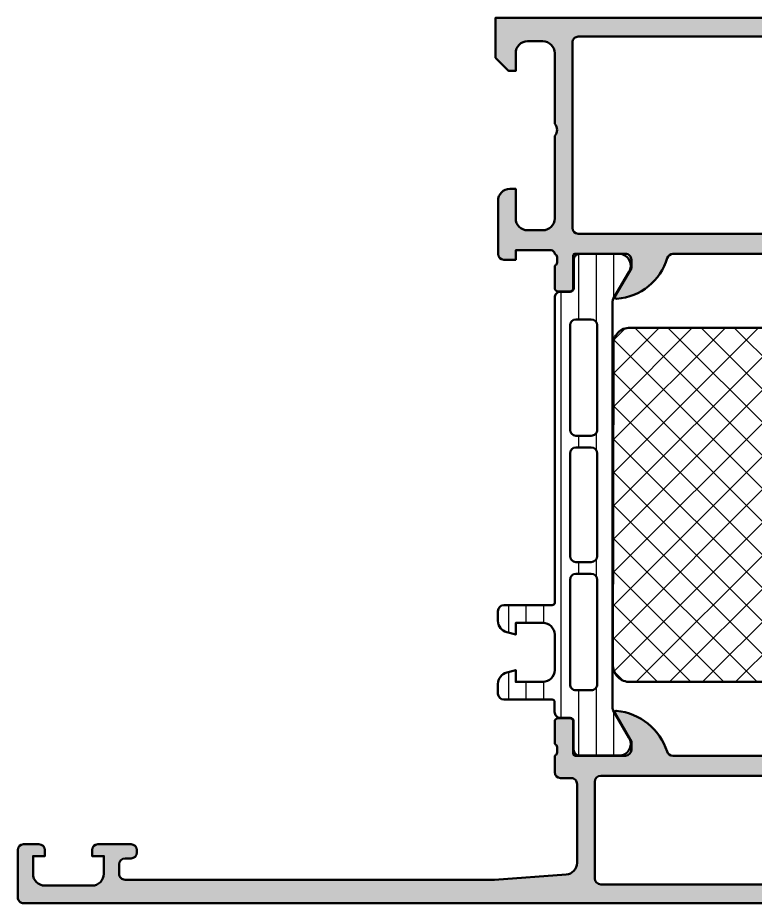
# Model space of a CAD drawing. Extents: x 0 to 125, y 0 to 75.
# Drawn here: x 0 to 62.5, y 0 to 75 of the extents above; entities that cross this region are included whole.
import ezdxf

# ---------------------------------------------------------------- set-up
doc = ezdxf.new("R2010")
doc.units = 0
for name, color, linetype, lineweight in [('0S-Alu contour', 7, 'Continuous', 50), ('0S-Alu hatch', 252, 'Continuous', 25), ('0S-Plastic contour', 254, 'Continuous', 50), ('0S-Plastic hatch', 253, 'Continuous', 25), ('0S-PT contour', 91, 'Continuous', 50), ('0S-PT hatch', 103, 'Continuous', 25)]:
    doc.layers.add(name, color=color, linetype=linetype, lineweight=lineweight)

# ---------------------------------------------------------------- blocks, each defined once
blk = doc.blocks.new('357500__6C3381B8_407F_4DEE_9B78_3F67F54DC762_')
at = {"layer": '0S-Alu hatch'}
h = blk.add_hatch(color=256, dxfattribs=at)
edge = h.paths.add_edge_path()
edge.add_line((46, 10.60026931762695), (46.90000000000001, 10.60026931762696))
edge.add_ellipse((46.90000000000002, 10.10026931762696), major_axis=(-0.4999999999999947, 0), ratio=1, start_angle=180, end_angle=270.0000000000008, ccw=False)
edge.add_line((47.40000000000001, 10.10026931762696), (47.39999999999997, 3.432185517328083))
edge.add_ellipse((46.39999999999997, 3.43218551732809), major_axis=(-0.9999999999999928, 0), ratio=1, start_angle=94.09572424494303, end_angle=180, ccw=False)
edge.add_line((46.47142300911403, 2.434739401606003), (40.40009982032713, 1.999996948242243))
edge.add_line((40.40009982032713, 1.999996948242243), (9.100412239607463, 1.999996947967792))
edge.add_ellipse((9.100412239607461, 2.500013511701399), major_axis=(-0.5000165637336078, 0), ratio=1, start_angle=0, end_angle=90.0000000000004, ccw=False)
edge.add_line((8.600395675873854, 2.500013511701399), (8.600395676148423, 3.300000000024423))
edge.add_ellipse((9.100430775313782, 3.29996490083458), major_axis=(-0.5000351003972258, 0), ratio=1, start_angle=270.00402178429624, end_angle=359.9959782113563, ccw=False)
edge.add_line((9.100395676161108, 3.799999999999942), (9.600395676148198, 3.799999999999942))
edge.add_arc((9.600395676148198, 4.29999999999994), 0.4999999999999978, 270, 360)
edge.add_line((10.10039567614819, 4.29999999999994), (10.10039567614819, 4.499999999999945))
edge.add_arc((9.600395676148134, 4.499999999999941), 0.5000000000000604, 0, 89.9999999999998)
edge.add_line((9.600395676148135, 5.000000000000001), (6.799993046021111, 5))
edge.add_arc((6.800048149577378, 4.499944896443936), 0.5000551065921311, 90.00631370657963, 179.9936862934301)
edge.add_line((6.299993046021315, 4.500000000000201), (6.299993046021313, 4))
edge.add_line((6.299993046021313, 4), (7.299993046021314, 4))
edge.add_line((7.299993046021314, 4), (7.299993046504044, 2.4999689286376))
edge.add_ellipse((6.300024117383714, 2.4999689286376), major_axis=(-0.9999689291203299, 0), ratio=1, start_angle=90, end_angle=180, ccw=False)
edge.add_line((6.300024117383713, 1.49999999951727), (2.299993046023406, 1.499999999999999))
edge.add_ellipse((2.300036224520908, 2.500043178499595), major_axis=(-1.000043179431746, 0), ratio=1, start_angle=0.002473838421792607, end_angle=89.99752616114557, ccw=False)
edge.add_line((1.299993046021312, 2.50000000000971), (1.299993046021427, 4))
edge.add_line((1.299993046021427, 4), (2.299993046021313, 4))
edge.add_line((2.299993046021313, 4), (2.299993046076588, 4.500007434650626))
edge.add_arc((1.80000048067194, 4.500007434650626), 0.4999925654046478, 0, 89.999999999995)
edge.add_line((1.800000480671984, 5.000000000055274), (0.5000079938990188, 5.000000000007626))
edge.add_arc((0.500007993920235, 4.499997259132443), 0.5000027408751837, 90.00000000243116, 180)
edge.add_line((5.2530450512e-06, 4.499997259132443), (5.2530249688e-06, 0.499987117607045))
edge.add_arc((0.4999923707989095, 0.4999871176079841), 0.4999871177739406, 180, 270.0014762351234)
edge.add_line((0.5000052530487132, 1e-16), (124.4999403084938, -4.217248e-09))
edge.add_arc((124.4999403084938, 0.5000649456079578), 0.5000649498252058, 270, 360)
edge.add_line((125.000005258319, 0.500064945607972), (125.0000052595444, 4.499919421516513))
edge.add_arc((124.4999246739105, 4.499919420858076), 0.5000805856338815, 0, 89.99999999999837)
edge.add_line((124.4999246739105, 5.000000006491958), (123.2000063736463, 5.000000002494874))
edge.add_arc((123.2000063761435, 4.499950048784), 0.5000499537108736, 90.00000028613135, 180)
edge.add_line((122.6999564224327, 4.499950048784), (122.6999564249275, 4))
edge.add_line((122.6999564249275, 4), (123.6999564249275, 4))
edge.add_line((123.6999564249275, 4), (123.6999564256111, 2.499963026306318))
edge.add_ellipse((122.6999933986212, 2.499963026306318), major_axis=(-0.9999630269898744, 0), ratio=1, start_angle=90, end_angle=180, ccw=False)
edge.add_line((122.6999933986212, 1.499999999316443), (118.7000332944659, 1.49999999704575))
edge.add_ellipse((118.7000332946368, 2.500076869709232), major_axis=(-1.000076872663481, 0), ratio=1, start_angle=0, end_angle=89.999999990209, ccw=False)
edge.add_line((117.6999564219733, 2.500076869709231), (117.6999564249275, 4))
edge.add_line((117.6999564249275, 4), (118.6999564249275, 4))
edge.add_line((118.6999564249275, 4), (118.6999564268995, 4.500044405263921))
edge.add_arc((118.2000008301915, 4.500044405263921), 0.4999555967080767, 0, 90.0000000000016)
edge.add_line((118.2000008301914, 5.000000001971997), (115.3999686316067, 5))
edge.add_arc((115.3999686319588, 4.499999999999943), 0.5000000000000578, 90.00000004035284, 180)
edge.add_line((114.8999686319588, 4.499999999999943), (114.8999686319588, 4.299999999999907))
edge.add_arc((115.3999686319588, 4.299999999999942), 0.5, 180, 270)
edge.add_line((115.3999686319588, 3.799999999999942), (115.8999335327932, 3.800000001231807))
edge.add_ellipse((115.8999335327932, 3.299964900834558), major_axis=(-0.5000351003972489, 0), ratio=1, start_angle=180, end_angle=270.00000000000165, ccw=False)
edge.add_line((116.3999686331905, 3.299964900834674), (116.3999686322331, 2.500013510931534))
edge.add_ellipse((115.8999520684995, 2.500013511701393), major_axis=(-0.5000165637335954, 0), ratio=1, start_angle=90, end_angle=180, ccw=False)
edge.add_line((115.8999520684995, 1.999996947967797), (84.59990017967289, 1.999996948242245))
edge.add_line((84.59990017967289, 1.999996948242245), (78.52857699088592, 2.434739401605996))
edge.add_ellipse((78.6, 3.432185517328075), major_axis=(-0.999999999999985, 0), ratio=1, start_angle=0, end_angle=85.90427575505618, ccw=False)
edge.add_line((77.60000000000001, 3.432185517328074), (77.59999999999995, 10.10026931762693))
edge.add_ellipse((78.09999999999998, 10.10026931762693), major_axis=(-0.5000000000000285, 0), ratio=1, start_angle=270.00000000000165, end_angle=360, ccw=False)
edge.add_line((78.09999999999997, 10.60026931762696), (79, 10.60026931762695))
edge.add_arc((79, 11.10026931762698), 0.5000000000000285, 270, 360)
edge.add_line((79.50000000000001, 11.10026931762698), (79.50000000000001, 12.49991205075251))
edge.add_ellipse((79.57883644654305, 12.76743264274563), major_axis=(-0.2788950563274273, 0), ratio=1, start_angle=-1.1645893741344935, end_angle=73.580123580509, ccw=False)
edge.add_line((79.29999900000001, 12.77310105074418), (79.29999900000001, 13.22669505074397))
edge.add_ellipse((79.57886709564318, 13.23235571022106), major_axis=(-0.278925541737144, 0), ratio=1, start_angle=-73.57540544464308, end_angle=1.1628700728924741, ccw=False)
edge.add_line((79.5, 13.49989905074399), (79.50000000000004, 15.37991005075248))
edge.add_arc((79.20000000000003, 15.37991005075249), 0.3000000000000114, 0, 89.99999999999729)
edge.add_line((79.20000000000005, 15.6799100507525), (78.22002568095719, 15.67991005075251))
edge.add_arc((78.22002568095719, 15.37991005075254), 0.2999999999999741, 90, 180)
edge.add_line((77.92002568095722, 15.37991005075254), (77.92002568095722, 12.61991205075252))
edge.add_ellipse((77.80002568095712, 12.61991205075252), major_axis=(-0.120000000000104, 0), ratio=1, start_angle=87.80623754317071, end_angle=180, ccw=False)
edge.add_line((77.79543219814458, 12.5), (73.499964308107, 12.5))
edge.add_ellipse((73.499964308107, 13), major_axis=(-0.4999999999999983, 0), ratio=1, start_angle=0, end_angle=90, ccw=False)
edge.add_line((72.999964308107, 13), (72.99996430810701, 13.69999999999997))
edge.add_line((72.99996430810701, 13.69999999999997), (74.38145976572936, 16.09282032302756))
edge.add_arc((74.2618445234587, 16.1618802153517), 0.1381197846482754, 329.9999999999984, 455.6225775508021)
edge.add_arc((74.73818754928082, 11.32339113815239), 4.999999999999777, 95.62257755079405, 162.2515836439299)
edge.add_ellipse((69.49996430810701, 13.00000000000021), major_axis=(-0.5000000000002292, 0), ratio=1, start_angle=90, end_angle=162.2515836439301, ccw=False)
edge.add_line((69.49996430810701, 12.49999999999998), (55.50000000000003, 12.5))
edge.add_ellipse((55.50000000000004, 12.99999999999974), major_axis=(-0.4999999999997425, 0), ratio=1, start_angle=17.74841635607021, end_angle=89.9999999999992, ccw=False)
edge.add_arc((50.2617767588262, 11.3233911381519), 5.000000000000293, 17.74841635607035, 84.37742244920679)
edge.add_arc((50.73811978464831, 16.1618802153517), 0.1381197846482982, 84.37742244920751, 210.000000000001)
edge.add_line((50.61850454237764, 16.09282032302755), (52.00000000000001, 13.70000000000002))
edge.add_line((52.00000000000001, 13.70000000000002), (51.99999999999999, 12.99999999999999))
edge.add_ellipse((51.5, 13), major_axis=(-0.4999999999999929, 0), ratio=1, start_angle=90.0000000000008, end_angle=180, ccw=False)
edge.add_line((51.50000000000001, 12.5), (47.19997431904281, 12.5))
edge.add_ellipse((47.19997431904282, 12.62000000000002), major_axis=(-0.1200000000000259, 0), ratio=1, start_angle=0, end_angle=89.9999999999967, ccw=False)
edge.add_line((47.0799743190428, 12.62000000000002), (47.07997431904279, 15.37999800000001))
edge.add_arc((46.77997431904278, 15.37999800000001), 0.3000000000000114, 0, 90)
edge.add_line((46.77997431904278, 15.67999800000003), (45.8, 15.67999800000002))
edge.add_arc((45.8, 15.37999800000001), 0.3000000000000043, 89.99999999999864, 180)
edge.add_line((45.49999999999999, 15.37999800000001), (45.49999999999999, 13.49998699999151))
edge.add_ellipse((45.42113290435684, 13.23244365946858), major_axis=(-0.278925541737144, 0), ratio=1, start_angle=178.8371299271035, end_angle=253.5754054446462, ccw=False)
edge.add_line((45.700001, 13.22678299999147), (45.700001, 12.77318899999116))
edge.add_ellipse((45.42116355345693, 12.76752059199312), major_axis=(-0.2788950563274453, 0), ratio=1, start_angle=106.4198764194945, end_angle=181.1645893740296, ccw=False)
edge.add_line((45.49999999999999, 12.49999999999999), (45.49999999999998, 11.10026931762696))
edge.add_arc((46, 11.10026931762696), 0.5000000000000142, 180, 270)
edge = h.paths.add_edge_path()
edge.add_ellipse((49.39998558728104, 10.29996626586914), major_axis=(-0.5000000000000071, 0), ratio=1, start_angle=270.0000000000008, end_angle=360, ccw=False)
edge.add_line((49.39998558728103, 10.79996626586914), (75.59997872082596, 10.79996626586914))
edge.add_ellipse((75.59997872082596, 10.29996626586914), major_axis=(-0.5, 0), ratio=1, start_angle=180, end_angle=270, ccw=False)
edge.add_line((76.09997872082596, 10.29996626586914), (76.09997872082596, 2.099976947021485))
edge.add_ellipse((75.59997872082596, 2.099976947021484), major_axis=(-0.5, 0), ratio=1, start_angle=90, end_angle=180, ccw=False)
edge.add_line((75.59997872082596, 1.599976947021484), (49.39998558728104, 1.599976947021485))
edge.add_ellipse((49.39998558728105, 2.099976947021478), major_axis=(-0.4999999999999929, 0), ratio=1, start_angle=0, end_angle=89.9999999999992, ccw=False)
edge.add_line((48.89998558728105, 2.099976947021477), (48.89998558728104, 10.29996626586914))
at = {"layer": '0S-Alu contour', "color": 7}
for points in [[(50.61850454237764, 16.09282032302755), (52.00000000000001, 13.70000000000002), (51.99999999999999, 12.99999999999999)], [(72.999964308107, 13), (72.99996430810701, 13.69999999999997), (74.38145976572936, 16.09282032302756)], [(45.49999999999999, 15.37999800000001), (45.49999999999999, 13.49998699999151)], [(46.77997431904278, 15.67999800000003), (45.8, 15.67999800000002)], [(47.0799743190428, 12.62000000000002), (47.07997431904279, 15.37999800000001)], [(77.92002568095722, 15.37991005075254), (77.92002568095722, 12.61991205075252)], [(79.20000000000005, 15.6799100507525), (78.22002568095719, 15.67991005075251)], [(79.5, 13.49989905074399), (79.50000000000004, 15.37991005075248)], [(45.700001, 13.22678299999147), (45.700001, 12.77318899999116)], [(79.29999900000001, 12.77310105074418), (79.29999900000001, 13.22669505074397)], [(45.49999999999999, 12.49999999999999), (45.49999999999998, 11.10026931762696)], [(51.50000000000001, 12.5), (47.19997431904281, 12.5)], [(69.49996430810701, 12.49999999999998), (55.50000000000003, 12.5)], [(77.79543219814458, 12.5), (73.499964308107, 12.5)], [(79.50000000000001, 11.10026931762698), (79.50000000000001, 12.49991205075251)], [(46, 10.60026931762695), (46.90000000000001, 10.60026931762696)], [(49.39998558728103, 10.79996626586914), (75.59997872082596, 10.79996626586914)], [(78.09999999999997, 10.60026931762696), (79, 10.60026931762695)], [(47.40000000000001, 10.10026931762696), (47.39999999999997, 3.432185517328083)], [(48.89998558728105, 2.099976947021477), (48.89998558728104, 10.29996626586914)], [(76.09997872082596, 10.29996626586914), (76.09997872082596, 2.099976947021485)], [(77.60000000000001, 3.432185517328074), (77.59999999999995, 10.10026931762693)], [(1.800000480671984, 5.000000000055274), (0.5000079938990188, 5.000000000007626)], [(9.600395676148135, 5.000000000000001), (6.799993046021111, 5)], [(118.2000008301914, 5.000000001971997), (115.3999686316067, 5)], [(117.6999564219733, 2.500076869709231), (117.6999564249275, 4), (118.6999564249275, 4), (118.6999564268995, 4.500044405263921)], [(124.4999246739105, 5.000000006491958), (123.2000063736463, 5.000000002494874)], [(5.2530450512e-06, 4.499997259132443), (5.2530249688e-06, 0.499987117607045)], [(1.299993046021312, 2.50000000000971), (1.299993046021427, 4), (2.299993046021313, 4), (2.299993046076588, 4.500007434650626)], [(6.299993046021315, 4.500000000000201), (6.299993046021313, 4), (7.299993046021314, 4), (7.299993046504044, 2.4999689286376)], [(9.100395676161108, 3.799999999999942), (9.600395676148198, 3.799999999999942)], [(10.10039567614819, 4.29999999999994), (10.10039567614819, 4.499999999999945)], [(114.8999686319588, 4.499999999999943), (114.8999686319588, 4.299999999999907)], [(115.3999686319588, 3.799999999999942), (115.8999335327932, 3.800000001231807)], [(122.6999564224327, 4.499950048784), (122.6999564249275, 4), (123.6999564249275, 4), (123.6999564256111, 2.499963026306318)], [(125.000005258319, 0.500064945607972), (125.0000052595444, 4.499919421516513)], [(8.600395675873854, 2.500013511701399), (8.600395676148423, 3.300000000024423)], [(116.3999686331905, 3.299964900834674), (116.3999686322331, 2.500013510931534)], [(46.47142300911403, 2.434739401606003), (40.40009982032713, 1.999996948242243), (9.100412239607463, 1.999996947967792)], [(115.8999520684995, 1.999996947967797), (84.59990017967289, 1.999996948242245), (78.52857699088592, 2.434739401605996)], [(75.59997872082596, 1.599976947021484), (49.39998558728104, 1.599976947021485)], [(6.300024117383713, 1.49999999951727), (2.299993046023406, 1.499999999999999)], [(122.6999933986212, 1.499999999316443), (118.7000332944659, 1.49999999704575)], [(0.5000052530487132, 1e-16), (124.4999403084938, -4.217248e-09)]]:
    blk.add_lwpolyline(points, dxfattribs=at)
for centre, radius, start, end in [((50.73811978464831, 16.1618802153517), 0.1381197846482982, 84.37742244920751, 210.000000000001), ((50.2617767588262, 11.3233911381519), 5.000000000000293, 17.74841635607035, 84.37742244920679), ((74.73818754928082, 11.32339113815239), 4.999999999999777, 95.62257755079405, 162.2515836439299), ((74.2618445234587, 16.1618802153517), 0.1381197846482754, 329.9999999999984, 95.62257755080215), ((45.8, 15.37999800000001), 0.3000000000000043, 89.99999999999864, 180), ((46.77997431904278, 15.37999800000001), 0.3000000000000114, 0, 90), ((78.22002568095719, 15.37991005075254), 0.2999999999999741, 90, 180), ((79.20000000000003, 15.37991005075249), 0.3000000000000114, 0, 89.99999999999729), ((46, 11.10026931762696), 0.5000000000000142, 180, 270), ((79, 11.10026931762698), 0.5000000000000285, 270, 0), ((0.500007993920235, 4.499997259132443), 0.5000027408751837, 90.00000000243116, 180), ((1.80000048067194, 4.500007434650626), 0.4999925654046478, 0, 89.999999999995), ((6.800048149577378, 4.499944896443936), 0.5000551065921311, 90.00631370657963, 179.9936862934301), ((9.600395676148134, 4.499999999999941), 0.5000000000000604, 0, 89.9999999999998), ((115.3999686319588, 4.499999999999943), 0.5000000000000578, 90.00000004035284, 180), ((118.2000008301915, 4.500044405263921), 0.4999555967080767, 0, 90.0000000000016), ((123.2000063761435, 4.499950048784), 0.5000499537108736, 90.00000028613135, 180), ((124.4999246739105, 4.499919420858076), 0.5000805856338815, 0, 89.99999999999837), ((9.600395676148198, 4.29999999999994), 0.4999999999999978, 270, 0), ((115.3999686319588, 4.299999999999942), 0.5, 180, 270), ((0.4999923707989095, 0.4999871176079841), 0.4999871177739406, 180, 270.0014762351234), ((124.4999403084938, 0.5000649456079578), 0.5000649498252058, 270, 0)]:
    blk.add_arc(centre, radius, start, end, dxfattribs=at)
at = {"layer": '0S-Alu contour', "color": 7, "extrusion": (0, 0, -1)}
for centre, radius, start, end in [((-45.42113290435684, 13.23244365946858), 0.278925541737144, 106.4245945553538, 181.1628700728966), ((-45.42116355345693, 12.76752059199312), 0.2788950563274453, 178.8354106259704, 253.5801235805055), ((-51.5, 13), 0.4999999999999929, 180, 269.9999999999992), ((-55.50000000000004, 12.99999999999974), 0.4999999999997425, 270.0000000000008, 342.2515836439298), ((-69.49996430810701, 13.00000000000021), 0.5000000000002292, 197.74841635607, 270), ((-73.499964308107, 13), 0.4999999999999983, 270, 0), ((-79.57883644654305, 12.76743264274563), 0.2788950563274273, 286.419876419491, 1.164589374134481), ((-79.57886709564318, 13.23235571022106), 0.278925541737144, 358.8371299271075, 73.57540544464322), ((-47.19997431904282, 12.62000000000002), 0.1200000000000259, 270.0000000000033, 0), ((-77.80002568095712, 12.61991205075252), 0.120000000000104, 180, 272.1937624568293), ((-46.90000000000002, 10.10026931762696), 0.4999999999999947, 89.9999999999992, 180), ((-49.39998558728104, 10.29996626586914), 0.5000000000000071, 0, 89.9999999999992), ((-75.59997872082596, 10.29996626586914), 0.5, 90, 180), ((-78.09999999999998, 10.10026931762693), 0.5000000000000285, 0, 89.99999999999837), ((-9.100430775313782, 3.29996490083458), 0.5000351003972258, 0.0040217886436663, 89.99597821570374), ((-115.8999335327932, 3.299964900834558), 0.5000351003972489, 89.99999999999837, 180), ((-46.39999999999997, 3.43218551732809), 0.9999999999999928, 180, 265.904275755057), ((-78.6, 3.432185517328075), 0.999999999999985, 274.0957242449438, 0), ((-2.300036224520908, 2.500043178499595), 1.000043179431746, 270.0024738388544, 359.9975261615782), ((-6.300024117383714, 2.4999689286376), 0.9999689291203299, 180, 270.0000000000001), ((-9.100412239607461, 2.500013511701399), 0.5000165637336078, 269.9999999999996, 0), ((-115.8999520684995, 2.500013511701393), 0.5000165637335954, 180, 270), ((-118.7000332946368, 2.500076869709232), 1.000076872663481, 270.0000000097911, 0), ((-122.6999933986212, 2.499963026306318), 0.9999630269898744, 180, 270), ((-49.39998558728105, 2.099976947021478), 0.4999999999999929, 270.0000000000008, 0), ((-75.59997872082596, 2.099976947021484), 0.5, 180, 270)]:
    blk.add_arc(centre, radius, start, end, dxfattribs=at)
blk = doc.blocks.new('366330__D8322E68_3996_4DE6_AFAD_C1CB53719848_')
at = {"layer": '0S-PT hatch'}
h = blk.add_hatch(dxfattribs=at)
h.set_pattern_fill('ANSI37', color=256, scale=0.625, angle=90, style=0)
h.set_pattern_definition([(135, (0, 0), (-1.403165018917055, -1.403165018917055), []), (225, (0, 0), (1.403165018917055, -1.403165018917055), [])])
edge = h.paths.add_edge_path()
edge.add_ellipse((72.89946815248184, 47.24117318855987), major_axis=(-1.5, 0), ratio=1, start_angle=180, end_angle=270, ccw=False)
edge.add_line((74.39946815248184, 47.24117318855987), (74.39946815248184, 20.24117318855988))
edge.add_ellipse((72.89946815248184, 20.24117318855988), major_axis=(-1.5, 0), ratio=1, start_angle=90, end_angle=180, ccw=False)
edge.add_line((72.89946815248184, 18.74117318855988), (51.89946815248184, 18.74117318855987))
edge.add_ellipse((51.87056848885746, 20.17140322868989), major_axis=(-1.430521988033711, 0), ratio=1, start_angle=-2.795560514333715, end_angle=91.15757843729449, ccw=False)
edge.add_line((50.44174893728783, 20.24117318855987), (50.47796715250561, 47.24117318855987))
edge.add_ellipse((51.84734230229883, 47.3670161230219), major_axis=(-1.375145354144506, 0), ratio=1, start_angle=-92.17235718604331, end_angle=5.2506237902659905, ccw=False)
edge.add_line((51.89946815248184, 48.74117318855986), (72.89946815248184, 48.74117318855987))
at = {"layer": '0S-PT contour', "color": 7}
for points in [[(51.89946815248184, 48.74117318855986), (72.89946815248184, 48.74117318855987)], [(50.44174893728783, 20.24117318855987), (50.47796715250561, 47.24117318855987)], [(74.39946815248184, 47.24117318855987), (74.39946815248184, 20.24117318855988)], [(72.89946815248184, 18.74117318855988), (51.89946815248184, 18.74117318855987)]]:
    blk.add_lwpolyline(points, dxfattribs=at)
at = {"layer": '0S-PT contour', "color": 7, "extrusion": (0, 0, -1)}
for centre, radius, start, end in [((-51.84734230229883, 47.3670161230219), 1.375145354144506, 354.749376209734, 92.17235718604337), ((-72.89946815248184, 47.24117318855987), 1.5, 90, 180), ((-51.87056848885746, 20.17140322868989), 1.430521988033711, 268.8424215627055, 2.795560514333634), ((-72.89946815248184, 20.24117318855988), 1.5, 180, 270)]:
    blk.add_arc(centre, radius, start, end, dxfattribs=at)
blk = doc.blocks.new('284025__C057D140_CEE7_4F82_B458_658A649C3377___B59484CB_FA91_4D9A_BFDB_8EF90CB2C914_')
at = {"layer": '0S-Plastic hatch'}
h = blk.add_hatch(dxfattribs=at)
h.set_pattern_fill('ANSI31', color=256, scale=0.4680000000000001, angle=45, style=0)
h.set_pattern_definition([(90, (0, 0), (-1.4859, 0), [])])
edge = h.paths.add_edge_path()
edge.add_line((45.49999999976206, 51.292582359235), (45.49997707844199, 25.45123053756438))
edge.add_ellipse((45.29583821281995, 25.45534933640369), major_axis=(-0.2041804127758829, 0), ratio=1, start_angle=90.48506106574149, end_angle=178.8441310561924, ccw=False)
edge.add_line((45.29756676571531, 25.25117624056044), (41.19756676572694, 25.25117624056044))
edge.add_arc((41.19756676572694, 24.7511762405605), 0.4999999999999467, 90, 180)
edge.add_line((40.697566765727, 24.7511762405605), (40.697566765727, 23.92042701717284))
edge.add_arc((41.69756676572706, 23.92042701717285), 1.000000000000063, 180, 255.0000000009342)
edge.add_line((41.43874772064028, 22.9545011908795), (42.19756676572695, 22.75117624056044))
edge.add_line((42.19756676572695, 22.75117624056044), (42.19756676572694, 23.75117624056044))
edge.add_line((42.19756676572694, 23.75117624056044), (44.49756676571177, 23.75117624056044))
edge.add_ellipse((44.49585773187429, 22.74705026788284), major_axis=(-1.004127427074066, 0), ratio=1, start_angle=180.2298596785728, end_angle=269.90248202512055, ccw=False)
edge.add_line((45.49997707844199, 22.75107862373152), (45.49997707844198, 19.75120026958485))
edge.add_ellipse((44.4958575199941, 19.75530272476207), major_axis=(-1.004127938958012, 0), ratio=1, start_angle=90.09753001536058, end_angle=179.7659122786034, ccw=False)
edge.add_line((44.49756676571601, 18.75117624056044), (42.19756676572695, 18.75117624056043))
edge.add_line((42.19756676572695, 18.75117624056043), (42.19756676572683, 19.75117624056037))
edge.add_line((42.19756676572683, 19.75117624056037), (41.43874772060448, 19.54785129020165))
edge.add_arc((41.69756676572685, 18.58192546391846), 0.9999999999994528, 105.0000000011859, 180)
edge.add_line((40.69756676572739, 18.58192546391846), (40.69756676572693, 17.75117624056043))
edge.add_arc((41.19756676572694, 17.75117624056044), 0.5000000000000071, 180, 270)
edge.add_line((41.19756676572694, 17.25117624056043), (45.29756676571532, 17.25117624056043))
edge.add_ellipse((45.29756676571532, 17.05117624056045), major_axis=(-0.1999999999999815, 0), ratio=1, start_angle=180, end_angle=270, ccw=False)
edge.add_line((45.49756676571529, 17.05117624056046), (45.49888731070524, 16.21010399543285))
edge.add_arc((45.99888463137101, 16.21008320622985), 0.4999973210979704, 179.9976177199981, 269.9979759230926)
edge.add_line((45.99886696806248, 15.71008588544388), (46.80920026460923, 15.7100572589614))
edge.add_ellipse((46.80918966656729, 15.4100572591486), major_axis=(-0.2999999999999968, 0), ratio=1, start_angle=179.9899998592257, end_angle=269.9979759230855, ccw=False)
edge.add_line((47.1091896619979, 15.41000489853415), (47.10877079334258, 13.01011453977277))
edge.add_arc((47.60876676317271, 13.01002727370588), 0.4999959774455589, 179.9899999648466, 269.9979127632494)
edge.add_line((47.60874854874247, 12.51003129659209), (51.08529278835881, 12.50990464903556))
edge.add_arc((50.94301799144459, 13.49972787771198), 0.9999960709244785, 278.1795327540135, 392.7249408019534)
edge.add_line((51.78429022210337, 14.04033233180645), (50.46590322431632, 16.32403693306159))
edge.add_ellipse((50.898924995957, 16.57402122313833), major_axis=(-0.500000000000008, 0), ratio=1, start_angle=-0.0018117430832944592, end_angle=29.997921301456813, ccw=False)
edge.add_line((50.39892499620696, 16.57403703358156), (50.40001130860016, 50.92830474364362))
edge.add_ellipse((50.90001130835024, 50.92828893320035), major_axis=(-0.5000000000000508, 0), ratio=1, start_angle=329.99792810276824, end_angle=359.99818825691665, ccw=False)
edge.add_line((50.46700764709821, 51.17830459139476), (51.78556007655465, 53.4619136806442))
edge.add_arc((50.94432701033436, 54.00257907639465), 0.9999960709244753, 327.270908602279, 441.8163166502166)
edge.add_line((51.08667351121609, 54.99239199586535), (47.61012947997063, 54.99251864342824))
edge.add_arc((47.61011126554039, 54.49252266631442), 0.4999959774455876, 89.99791276324854, 180.0058494394036)
edge.add_line((47.11011529070048, 54.49247162073685), (47.11036030754829, 52.09258123792903))
edge.add_ellipse((46.81036030911177, 52.09255060978301), major_axis=(-0.2999999999999983, 0), ratio=1, start_angle=89.99797592308408, end_angle=180.0058495450765, ccw=False)
edge.add_line((46.81034971106982, 51.79255060997021), (46.00001498416851, 51.79257923651821))
edge.add_arc((45.99999732085984, 51.29258191573224), 0.4999973210979666, 89.99797592307631, 179.9999491807418)
edge = h.paths.add_edge_path()
edge.add_line((49.09945937973925, 48.95116753103749), (49.09945937972601, 40.10116999519657))
edge.add_ellipse((48.59946301908275, 40.10116635583981), major_axis=(-0.4999963606565109, 0), ratio=1, start_angle=90.00000001210509, end_angle=180.0004170428646, ccw=False)
edge.add_line((48.59946301918839, 39.6011699951833), (47.29944870073096, 39.60116999492191))
edge.add_ellipse((47.29944870073097, 40.1011699970792), major_axis=(-0.5000000021573073, 0), ratio=1, start_angle=0, end_angle=89.9999999999983, ccw=False)
edge.add_line((46.79944869857367, 40.1011699970792), (46.79944869857368, 48.95116388986789))
edge.add_ellipse((47.2994487006613, 48.95116388986789), major_axis=(-0.5000000020876314, 0), ratio=1, start_angle=270, end_angle=360, ccw=False)
edge.add_line((47.2994487006613, 49.45116389195552), (48.59946301918827, 49.4511638916941))
edge.add_ellipse((48.59946301908263, 48.95116753103749), major_axis=(-0.4999963606566169, 0), ratio=1, start_angle=180, end_angle=269.99999998789485, ccw=False)
edge = h.paths.add_edge_path()
edge.add_line((46.79944869858405, 29.40116389237934), (46.79944869858403, 38.10116999590022))
edge.add_ellipse((47.29944869858404, 38.101169995895), major_axis=(-0.5000000000000071, 0), ratio=1, start_angle=270.0000000000008, end_angle=360, ccw=False)
edge.add_line((47.29944869858403, 38.601169995895), (48.59945937973638, 38.601169995895))
edge.add_ellipse((48.59945937973638, 38.10116999589499), major_axis=(-0.5000000000000142, 0), ratio=1, start_angle=180, end_angle=270, ccw=False)
edge.add_line((49.0994593797364, 38.10116999589499), (49.09945937973639, 29.40116389237933))
edge.add_ellipse((48.5994593797364, 29.40116389237933), major_axis=(-0.4999999999999929, 0), ratio=1, start_angle=90, end_angle=180, ccw=False)
edge.add_line((48.5994593797364, 28.90116389237933), (47.29944869858405, 28.90116389237933))
edge.add_ellipse((47.29944869858405, 29.40116389237933), major_axis=(-0.5, 0), ratio=1, start_angle=0, end_angle=90, ccw=False)
edge = h.paths.add_edge_path()
edge.add_line((49.09945937974963, 27.401167531736), (49.09945937973639, 18.55118525468925))
edge.add_ellipse((48.59944412094733, 18.55118525468405), major_axis=(-0.5000152587890554, 0), ratio=1, start_angle=89.9999999999992, end_angle=180, ccw=False)
edge.add_line((48.59944412094733, 18.051169995895), (47.29943343979499, 18.051169995895))
edge.add_ellipse((47.29943343979498, 18.55115473710593), major_axis=(-0.4999847412109304, 0), ratio=1, start_angle=0, end_angle=90.0000000000008, ccw=False)
edge.add_line((46.79944869858405, 18.55115473710593), (46.79944869858405, 27.40116389056636))
edge.add_ellipse((47.29944870067167, 27.40116389056636), major_axis=(-0.5000000020876172, 0), ratio=1, start_angle=270.000000000583, end_angle=360, ccw=False)
edge.add_line((47.29944870066659, 27.90116389265398), (48.59946301909307, 27.90116389239257))
edge.add_ellipse((48.59946301909307, 27.401167531736), major_axis=(-0.4999963606565672, 0), ratio=1, start_angle=180, end_angle=270, ccw=False)
at = {"layer": '0S-Alu contour', "color": 7}
for points in [[(46.79944869857367, 40.1011699970792), (46.79944869857368, 48.95116388986789)], [(47.2994487006613, 49.45116389195552), (48.59946301918827, 49.4511638916941)], [(49.09945937973925, 48.95116753103749), (49.09945937972601, 40.10116999519657)], [(48.59946301918839, 39.6011699951833), (47.29944870073096, 39.60116999492191)], [(47.29944869858403, 38.601169995895), (48.59945937973638, 38.601169995895)], [(46.79944869858405, 29.40116389237934), (46.79944869858403, 38.10116999590022)], [(49.0994593797364, 38.10116999589499), (49.09945937973639, 29.40116389237933)], [(48.5994593797364, 28.90116389237933), (47.29944869858405, 28.90116389237933)], [(47.29944870066659, 27.90116389265398), (48.59946301909307, 27.90116389239257)], [(46.79944869858405, 18.55115473710593), (46.79944869858405, 27.40116389056636)], [(49.09945937974963, 27.401167531736), (49.09945937973639, 18.55118525468925)], [(48.59944412094733, 18.051169995895), (47.29943343979499, 18.051169995895)]]:
    blk.add_lwpolyline(points, dxfattribs=at)
at = {"layer": '0S-Alu contour', "color": 7, "extrusion": (0, 0, -1)}
for centre, radius, start, end in [((-47.2994487006613, 48.95116388986789), 0.5000000020876314, 0, 90), ((-48.59946301908263, 48.95116753103749), 0.4999963606566169, 90.00000001210513, 180), ((-47.29944870073097, 40.1011699970792), 0.5000000021573073, 270.0000000000017, 0), ((-48.59946301908275, 40.10116635583981), 0.4999963606565109, 179.9995829571354, 269.9999999878949), ((-47.29944869858404, 38.101169995895), 0.5000000000000071, 0, 89.9999999999992), ((-48.59945937973638, 38.10116999589499), 0.5000000000000142, 90, 180), ((-47.29944869858405, 29.40116389237933), 0.5, 270, 0), ((-48.5994593797364, 29.40116389237933), 0.4999999999999929, 180, 270), ((-47.29944870067167, 27.40116389056636), 0.5000000020876172, 0, 89.99999999941701), ((-48.59946301909307, 27.401167531736), 0.4999963606565672, 90, 180), ((-47.29943343979498, 18.55115473710593), 0.4999847412109304, 269.9999999999992, 0), ((-48.59944412094733, 18.55118525468405), 0.5000152587890554, 180, 270.0000000000008)]:
    blk.add_arc(centre, radius, start, end, dxfattribs=at)
at = {"layer": '0S-Plastic contour', "color": 7}
for points in [[(51.08667351121609, 54.99239199586535), (47.61012947997063, 54.99251864342824)], [(47.11011529070048, 54.49247162073685), (47.11036030754829, 52.09258123792903)], [(50.46700764709821, 51.17830459139476), (51.78556007655465, 53.4619136806442)], [(46.81034971106982, 51.79255060997021), (46.00001498416851, 51.79257923651821)], [(45.49999999976206, 51.292582359235), (45.49997707844199, 25.45123053756438)], [(50.39892499620696, 16.57403703358156), (50.40001130860016, 50.92830474364362)], [(40.697566765727, 24.7511762405605), (40.697566765727, 23.92042701717284)], [(45.29756676571531, 25.25117624056044), (41.19756676572694, 25.25117624056044)], [(41.43874772064028, 22.9545011908795), (42.19756676572695, 22.75117624056044), (42.19756676572694, 23.75117624056044), (44.49756676571177, 23.75117624056044)], [(45.49997707844199, 22.75107862373152), (45.49997707844198, 19.75120026958485)], [(44.49756676571601, 18.75117624056044), (42.19756676572695, 18.75117624056043), (42.19756676572683, 19.75117624056037), (41.43874772060448, 19.54785129020165)], [(40.69756676572739, 18.58192546391846), (40.69756676572693, 17.75117624056043)], [(41.19756676572694, 17.25117624056043), (45.29756676571532, 17.25117624056043)], [(45.49756676571529, 17.05117624056046), (45.49888731070524, 16.21010399543285)], [(51.78429022210337, 14.04033233180645), (50.46590322431632, 16.32403693306159)], [(45.99886696806248, 15.71008588544388), (46.80920026460923, 15.7100572589614)], [(47.1091896619979, 15.41000489853415), (47.10877079334258, 13.01011453977277)], [(47.60874854874247, 12.51003129659209), (51.08529278835881, 12.50990464903556)]]:
    blk.add_lwpolyline(points, dxfattribs=at)
for centre, radius, start, end in [((47.61011126554039, 54.49252266631442), 0.4999959774455876, 89.99791276324854, 180.0058494394036), ((50.94432701033436, 54.00257907639465), 0.9999960709244753, 327.270908602279, 81.81631665021666), ((45.99999732085984, 51.29258191573224), 0.4999973210979666, 89.99797592307631, 179.9999491807418), ((41.19756676572694, 24.7511762405605), 0.4999999999999467, 90, 180), ((41.69756676572706, 23.92042701717285), 1.000000000000063, 180, 255.0000000009342), ((41.69756676572685, 18.58192546391846), 0.9999999999994528, 105.0000000011859, 180), ((41.19756676572694, 17.75117624056044), 0.5000000000000071, 180, 270), ((45.99888463137101, 16.21008320622985), 0.4999973210979704, 179.9976177199981, 269.9979759230926), ((50.94301799144459, 13.49972787771198), 0.9999960709244785, 278.1795327540135, 32.72494080195342), ((47.60876676317271, 13.01002727370588), 0.4999959774455589, 179.9899999648466, 269.9979127632494)]:
    blk.add_arc(centre, radius, start, end, dxfattribs=at)
at = {"layer": '0S-Plastic contour', "color": 7, "extrusion": (0, 0, -1)}
for centre, radius, start, end in [((-46.81036030911177, 52.09255060978301), 0.2999999999999983, 179.9941504549235, 270.0020240769159), ((-50.90001130835024, 50.92828893320035), 0.5000000000000508, 0.0018117430833341, 30.00207189723177), ((-45.29583821281995, 25.45534933640369), 0.2041804127758829, 181.1558689438077, 269.5149389342585), ((-44.49585773187429, 22.74705026788284), 1.004127427074066, 90.09751797487945, 179.7701403214272), ((-44.4958575199941, 19.75530272476207), 1.004127938958012, 180.2340877213967, 269.9024699846394), ((-45.29756676571532, 17.05117624056045), 0.1999999999999815, 90, 180), ((-50.898924995957, 16.57402122313833), 0.500000000000008, 330.0020786985432, 0.0018117430833341), ((-46.80918966656729, 15.4100572591486), 0.2999999999999968, 90.00202407691448, 180.0100001407743)]:
    blk.add_arc(centre, radius, start, end, dxfattribs=at)
blk = doc.blocks.new('345120__53B72D2B_0CB4_484E_8482_DBE30B9CB805_')
at = {"layer": '0S-Alu hatch'}
h = blk.add_hatch(color=256, dxfattribs=at)
edge = h.paths.add_edge_path()
edge.add_line((40.49999999999999, 71.59996795654297), (41.5999755859375, 70.49999237060545))
edge.add_line((41.5999755859375, 70.49999237060545), (42.199951171875, 70.49999237060545))
edge.add_line((42.199951171875, 70.49999237060545), (42.19995116745462, 72.00035610491898))
edge.add_ellipse((43.20003757115054, 72.00035610491899), major_axis=(-1.000086403695924, 0), ratio=1, start_angle=269.9999999999996, end_angle=360, ccw=False)
edge.add_line((43.20003757115055, 73.00044250861492), (44.49994519418283, 73.00044250638473))
edge.add_ellipse((44.49994519131176, 72.00038769658362), major_axis=(-1.000054809801099, 0), ratio=1, start_angle=180, end_angle=269.99999983550845, ccw=False)
edge.add_line((45.50000000111285, 72.00038769658362), (45.49999999999999, 66))
edge.add_ellipse((44.97516065968164, 65.5), major_axis=(-0.724883668698509, 0), ratio=1, start_angle=136.3884232636867, end_angle=223.6115767363134, ccw=False)
edge.add_line((45.49999999999999, 65), (45.50000000172849, 58.00005879772896))
edge.add_ellipse((44.49994120227104, 58.00005879772896), major_axis=(-1.000058799457448, 0), ratio=1, start_angle=90.0000000000004, end_angle=180, ccw=False)
edge.add_line((44.49994120227104, 56.99999999827151), (43.20003864111421, 56.99999999617478))
edge.add_ellipse((43.20003864244394, 58.00008747056893), major_axis=(-1.000087474394149, 0), ratio=1, start_angle=0, end_angle=89.99999992381868, ccw=False)
edge.add_line((42.19995116804979, 58.00008747056893), (42.199951171875, 60.5))
edge.add_line((42.199951171875, 60.5), (41.70003864244394, 60.50000000382521))
edge.add_arc((41.70003864244393, 59.49991252943106), 1.000087474394156, 89.99999999999959, 180.0007771235139)
edge.add_line((40.69995116814176, 59.49989896487656), (40.70001220654305, 54.99997010652887))
edge.add_arc((41.19998146641058, 54.99997688836301), 0.4999692599135157, 180.0007771887011, 269.9995628678932)
edge.add_line((41.19997765194784, 54.50000762846404), (42.20001220703125, 54.5))
edge.add_line((42.20001220703125, 54.5), (42.20001220703125, 55.29999542236328))
edge.add_line((42.20001220703125, 55.29999542236328), (45.19992065429748, 55.29999542236328))
edge.add_ellipse((45.20053773361598, 55.00062467693964), major_axis=(-0.2993713814017528, 0), ratio=1, start_angle=179.8789847209603, end_angle=270.11810102036605, ccw=False)
edge.add_ellipse((45.4210720007226, 54.73247177861213), major_axis=(-0.2788950563274148, 0), ratio=1, start_angle=178.8354106258913, end_angle=253.5801235805113, ccw=False)
edge.add_line((45.69990944726562, 54.7268033706137), (45.69990944726562, 54.27320937061399))
edge.add_ellipse((45.42104135162245, 54.26754871113692), major_axis=(-0.278925541737151, 0), ratio=1, start_angle=106.4245945553549, end_angle=181.1628700728909, ccw=False)
edge.add_line((45.49990844726562, 54.00000537061398), (45.49990844726562, 52.11999437060548))
edge.add_arc((45.79990844726562, 52.11999437060548), 0.3000000000000043, 180, 270)
edge.add_line((45.79990844726562, 51.81999437060547), (46.7798827663084, 51.81999437060547))
edge.add_arc((46.7798827663084, 52.11999437060547), 0.2999999999999971, 270, 360)
edge.add_line((47.07988276630841, 52.11999437060547), (47.07988276630842, 54.87999237060546))
edge.add_ellipse((47.19988276630841, 54.87999237060545), major_axis=(-0.1199999999999974, 0), ratio=1, start_angle=270.0017281986428, end_angle=360, ccw=False)
edge.add_line((47.19987914677764, 54.99999237055086), (51.49987573095786, 55.00012207025101))
edge.add_ellipse((51.49989081194119, 54.50013495270454), major_axis=(-0.4999871177739239, 0), ratio=1, start_angle=180, end_angle=270.00172819791794, ccw=False)
edge.add_line((51.99987792971511, 54.50013495270454), (51.9998779296875, 53.80012512207031))
edge.add_line((51.9998779296875, 53.80012512207031), (50.61163330078127, 51.39560699462894))
edge.add_arc((50.7354760166632, 51.33769717461277), 0.1367134431258342, 154.9388426484821, 284.9266257937618)
edge.add_arc((50.42090979592015, 56.01638100774352), 4.823483216037481, 274.158527659512, 343.4516360774276)
edge.add_ellipse((55.52389249098137, 54.50012207031238), major_axis=(-0.5000000000001227, 0), ratio=1, start_angle=269.9999999999992, end_angle=343.4516360774278, ccw=False)
edge.add_line((55.52389249098138, 55.0001220703125), (69.47897234221999, 55.0001220703125))
edge.add_ellipse((69.47897234221999, 54.50012207031238), major_axis=(-0.5000000000001208, 0), ratio=1, start_angle=195.5022685849559, end_angle=270, ccw=False)
edge.add_arc((74.47791587154023, 55.88666495980151), 4.687671692939362, 195.5022685849563, 266.9583986956095)
edge.add_arc((74.26730593307401, 51.33526302328744), 0.1351541355356698, 253.6162966821027, 386.5182348799276)
edge.add_line((74.38824081420901, 51.39560699462889), (72.99999618530273, 53.8001251220703))
edge.add_line((72.99999618530273, 53.8001251220703), (72.99999618527514, 54.50013495270454))
edge.add_ellipse((73.49998330304905, 54.50013495270454), major_axis=(-0.4999871177739124, 0), ratio=1, start_angle=270.00009934834395, end_angle=360, ccw=False)
edge.add_line((73.49998243609353, 55.00012207047769), (77.800021831531, 55.00012952636669))
edge.add_ellipse((77.8000220396001, 54.88012969970703), major_axis=(-0.1199998266598384, 0), ratio=1, start_angle=180, end_angle=270.00009934581897, ccw=False)
edge.add_line((77.92002186625992, 54.88012969970703), (77.92002186625994, 52.12013169970703))
edge.add_arc((78.22002186625994, 52.12013169970703), 0.2999999999999971, 180, 270)
edge.add_line((78.22002186625994, 51.82013169970702), (79.19999618530272, 51.82013169970701))
edge.add_arc((79.19999618530272, 52.12013169970703), 0.3000000000000114, 270, 360)
edge.add_line((79.49999618530273, 52.12013169970703), (79.49999618530272, 54.00014269971554))
edge.add_ellipse((79.57886328094587, 54.26768604023848), major_axis=(-0.278925541737145, 0), ratio=1, start_angle=-1.162870073023612, end_angle=73.57540544464939, ccw=False)
edge.add_line((79.29999518530272, 54.27334669971621), (79.29999518530273, 54.72694069971529))
edge.add_ellipse((79.57883263184586, 54.73260910770887), major_axis=(-0.2788950563274115, 0), ratio=1, start_angle=-73.58012358048347, end_angle=1.1645893731130172, ccw=False)
edge.add_ellipse((79.7993047682663, 55.00068701524945), major_axis=(-0.2993091018266908, 0), ratio=1, start_angle=-90.12344696573189, end_angle=0.10668518593701037, ccw=False)
edge.add_line((79.79994964598964, 55.29999542236328), (82.79985809326172, 55.29999542236328))
edge.add_line((82.79985809326172, 55.29999542236328), (82.79985809326172, 54.50000000000001))
edge.add_line((82.79985809326172, 54.50000000000001), (83.79989264834511, 54.50000762846404))
edge.add_arc((83.79988883388238, 54.99997688836301), 0.4999692599135193, 270.000437132106, 359.9992228112989)
edge.add_line((84.2998580937499, 54.99997010652887), (84.29991913215117, 59.49989896487656))
edge.add_arc((83.299831657849, 59.49991252943106), 1.000087474394167, 359.9992228764861, 449.9999999999992)
edge.add_line((83.29983165784903, 60.50000000382522), (82.79991912841797, 60.5))
edge.add_line((82.79991912841797, 60.5), (82.79991913224318, 58.00008747056894))
edge.add_ellipse((81.79983165784903, 58.00008747056895), major_axis=(-1.000087474394163, 0), ratio=1, start_angle=90.00000006091801, end_angle=180, ccw=False)
edge.add_line((81.79983165891232, 56.99999999617478), (80.4999228779828, 56.99999999861786))
edge.add_ellipse((80.49992287798283, 58.00004876279931), major_axis=(-1.00004876418145, 0), ratio=1, start_angle=0, end_angle=89.9999999999992, ccw=False)
edge.add_line((79.49987411380138, 58.00004876279931), (79.49987411499023, 65))
edge.add_ellipse((80.02471345530859, 65.5), major_axis=(-0.7248836686985038, 0), ratio=1, start_angle=-43.61157673631379, end_angle=43.61157673631379, ccw=False)
edge.add_line((79.49987411499023, 66), (79.49987411430043, 72.00039773154604))
edge.add_ellipse((80.49991888881756, 72.00039773154604), major_axis=(-1.000044774517135, 0), ratio=1, start_angle=270.00000016449235, end_angle=360, ccw=False)
edge.add_line((80.4999188859465, 73.00044250606318), (81.79983272914242, 73.00044250861491))
edge.add_ellipse((81.79983272914244, 72.00035610491899), major_axis=(-1.000086403695917, 0), ratio=1, start_angle=180, end_angle=270.0000000000008, ccw=False)
edge.add_line((82.79991913283835, 72.00035610491898), (82.79991912841797, 70.49999237060545))
edge.add_line((82.79991912841797, 70.49999237060545), (83.39989471435547, 70.49999237060545))
edge.add_line((83.39989471435547, 70.49999237060545), (84.49987030029295, 71.59996795654297))
edge.add_line((84.49987030029295, 71.59996795654297), (84.49987030029298, 75))
edge.add_line((84.49987030029298, 75), (40.49999999999999, 75))
edge.add_line((40.49999999999999, 75), (40.49999999999999, 71.59996795654297))
edge = h.paths.add_edge_path()
edge.add_ellipse((47.50001799965668, 72.89999115561676), major_axis=(-0.5000027408751322, 0), ratio=1, start_angle=269.9999999999992, end_angle=360, ccw=False)
edge.add_line((47.50001799965668, 73.39999389649189), (77.49985611533369, 73.39999389649189))
edge.add_ellipse((77.49985611533356, 72.89999115561676), major_axis=(-0.5000027408751322, 0), ratio=1, start_angle=180.0003140784808, end_angle=269.9999999999854, ccw=False)
edge.add_line((77.99985885620117, 72.89999389648438), (77.99985885620868, 57.19999968910979))
edge.add_ellipse((77.49985611533356, 57.19999968910979), major_axis=(-0.500002740875118, 0), ratio=1, start_angle=90.00000000000159, end_angle=180, ccw=False)
edge.add_line((77.49985611533357, 56.69999694823466), (47.50001799965655, 56.69999694823466))
edge.add_ellipse((47.50001799965669, 57.19999968910981), major_axis=(-0.5000027408751393, 0), ratio=1, start_angle=0, end_angle=89.99999999998369, ccw=False)
edge.add_line((47.00001525878156, 57.19999968910982), (47.00001525878154, 72.89999115561676))
at = {"layer": '0S-Alu contour', "color": 7}
for points in [[(82.79991913283835, 72.00035610491898), (82.79991912841797, 70.49999237060545), (83.39989471435547, 70.49999237060545), (84.49987030029295, 71.59996795654297), (84.49987030029298, 75), (40.49999999999999, 75), (40.49999999999999, 71.59996795654297)], [(43.20003757115055, 73.00044250861492), (44.49994519418283, 73.00044250638473)], [(47.00001525878156, 57.19999968910982), (47.00001525878154, 72.89999115561676)], [(47.50001799965668, 73.39999389649189), (77.49985611533369, 73.39999389649189)], [(77.99985885620117, 72.89999389648438), (77.99985885620868, 57.19999968910979)], [(80.4999188859465, 73.00044250606318), (81.79983272914242, 73.00044250861491)], [(40.49999999999999, 71.59996795654297), (41.5999755859375, 70.49999237060545), (42.199951171875, 70.49999237060545), (42.19995116745462, 72.00035610491898)], [(45.50000000111285, 72.00038769658362), (45.49999999999999, 66)], [(79.49987411499023, 66), (79.49987411430043, 72.00039773154604)], [(45.49999999999999, 65), (45.50000000172849, 58.00005879772896)], [(79.49987411380138, 58.00004876279931), (79.49987411499023, 65)], [(42.19995116804979, 58.00008747056893), (42.199951171875, 60.5), (41.70003864244394, 60.50000000382521)], [(83.29983165784903, 60.50000000382522), (82.79991912841797, 60.5), (82.79991913224318, 58.00008747056894)], [(40.69995116814176, 59.49989896487656), (40.70001220654305, 54.99997010652887)], [(84.2998580937499, 54.99997010652887), (84.29991913215117, 59.49989896487656)], [(44.49994120227104, 56.99999999827151), (43.20003864111421, 56.99999999617478)], [(77.49985611533357, 56.69999694823466), (47.50001799965655, 56.69999694823466)], [(81.79983165891232, 56.99999999617478), (80.4999228779828, 56.99999999861786)], [(41.19997765194784, 54.50000762846404), (42.20001220703125, 54.5), (42.20001220703125, 55.29999542236328), (45.19992065429748, 55.29999542236328)], [(47.07988276630841, 52.11999437060547), (47.07988276630842, 54.87999237060546)], [(47.19987914677764, 54.99999237055086), (51.49987573095786, 55.00012207025101)], [(55.52389249098138, 55.0001220703125), (69.47897234221999, 55.0001220703125)], [(73.49998243609353, 55.00012207047769), (77.800021831531, 55.00012952636669)], [(77.92002186625992, 54.88012969970703), (77.92002186625994, 52.12013169970703)], [(79.79994964598964, 55.29999542236328), (82.79985809326172, 55.29999542236328), (82.79985809326172, 54.50000000000001), (83.79989264834511, 54.50000762846404)], [(45.69990944726562, 54.7268033706137), (45.69990944726562, 54.27320937061399)], [(51.99987792971511, 54.50013495270454), (51.9998779296875, 53.80012512207031), (50.61163330078127, 51.39560699462894)], [(74.38824081420901, 51.39560699462889), (72.99999618530273, 53.8001251220703), (72.99999618527514, 54.50013495270454)], [(79.29999518530272, 54.27334669971621), (79.29999518530273, 54.72694069971529)], [(79.49999618530273, 52.12013169970703), (79.49999618530272, 54.00014269971554)], [(45.49990844726562, 54.00000537061398), (45.49990844726562, 52.11999437060548)], [(45.79990844726562, 51.81999437060547), (46.7798827663084, 51.81999437060547)], [(78.22002186625994, 51.82013169970702), (79.19999618530272, 51.82013169970701)]]:
    blk.add_lwpolyline(points, dxfattribs=at)
at = {"layer": '0S-Alu contour', "color": 7, "extrusion": (0, 0, -1)}
for centre, radius, start, end in [((-43.20003757115054, 72.00035610491899), 1.000086403695924, 0, 90.0000000000004), ((-44.49994519131176, 72.00038769658362), 1.000054809801099, 90.00000016449152, 180), ((-47.50001799965668, 72.89999115561676), 0.5000027408751322, 0, 90.00000000000081), ((-77.49985611533356, 72.89999115561676), 0.5000027408751322, 90.00000000001462, 179.9996859215192), ((-80.49991888881756, 72.00039773154604), 1.000044774517135, 0, 89.99999983550765), ((-81.79983272914244, 72.00035610491899), 1.000086403695917, 89.9999999999992, 180), ((-44.97516065968164, 65.5), 0.724883668698509, 136.3884232636866, 223.6115767363133), ((-80.02471345530859, 65.5), 0.7248836686985038, 316.3884232636862, 43.61157673631377), ((-43.20003864244394, 58.00008747056893), 1.000087474394149, 270.0000000761813, 0), ((-44.49994120227104, 58.00005879772896), 1.000058799457448, 180, 269.9999999999996), ((-80.49992287798283, 58.00004876279931), 1.00004876418145, 270.0000000000008, 0), ((-81.79983165784903, 58.00008747056895), 1.000087474394163, 180, 269.999999939082), ((-47.50001799965669, 57.19999968910981), 0.5000027408751393, 270.0000000000163, 0), ((-77.49985611533356, 57.19999968910979), 0.500002740875118, 180, 269.9999999999984), ((-45.20053773361598, 55.00062467693964), 0.2993713814017528, 89.88189897963395, 180.1210152790398), ((-45.4210720007226, 54.73247177861213), 0.2788950563274148, 106.4198764194887, 181.1645893741087), ((-47.19988276630841, 54.87999237060545), 0.1199999999999974, 0, 89.9982718013572), ((-51.49989081194119, 54.50013495270454), 0.4999871177739239, 89.99827180208207, 180), ((-55.52389249098137, 54.50012207031238), 0.5000000000001227, 16.54836392257218, 90.00000000000081), ((-69.47897234221999, 54.50012207031238), 0.5000000000001208, 90, 164.4977314150441), ((-73.49998330304905, 54.50013495270454), 0.4999871177739124, 0, 89.99990065165603), ((-77.8000220396001, 54.88012969970703), 0.1199998266598384, 89.999900654181, 180), ((-79.57883263184586, 54.73260910770887), 0.2788950563274115, 358.835410626887, 73.58012358048354), ((-79.7993047682663, 55.00068701524945), 0.2993091018266908, 359.893314814063, 90.12344696573194), ((-45.42104135162245, 54.26754871113692), 0.278925541737151, 178.8371299271091, 253.5754054446451), ((-79.57886328094587, 54.26768604023848), 0.278925541737145, 286.4245945553506, 1.162870073023511)]:
    blk.add_arc(centre, radius, start, end, dxfattribs=at)
at = {"layer": '0S-Alu contour', "color": 7}
for centre, radius, start, end in [((41.70003864244393, 59.49991252943106), 1.000087474394156, 89.99999999999959, 180.0007771235139), ((83.299831657849, 59.49991252943106), 1.000087474394167, 359.9992228764861, 89.9999999999992), ((41.19998146641058, 54.99997688836301), 0.4999692599135157, 180.0007771887011, 269.9995628678932), ((83.79988883388238, 54.99997688836301), 0.4999692599135193, 270.000437132106, 359.9992228112989), ((50.42090979592015, 56.01638100774352), 4.823483216037481, 274.158527659512, 343.4516360774276), ((74.47791587154023, 55.88666495980151), 4.687671692939362, 195.5022685849563, 266.9583986956095), ((45.79990844726562, 52.11999437060548), 0.3000000000000043, 180, 270), ((46.7798827663084, 52.11999437060547), 0.2999999999999971, 270, 0), ((78.22002186625994, 52.12013169970703), 0.2999999999999971, 180, 270), ((79.19999618530272, 52.12013169970703), 0.3000000000000114, 270, 0), ((50.7354760166632, 51.33769717461277), 0.1367134431258342, 154.9388426484821, 284.9266257937618), ((74.26730593307401, 51.33526302328744), 0.1351541355356698, 253.6162966821027, 26.51823487992754)]:
    blk.add_arc(centre, radius, start, end, dxfattribs=at)
blk = doc.blocks.new('366330__895E35E0_04CF_4F04_A368_D5DF1F956D9C_')
at = {"layer": '0S-Alu contour', "color": 7}
for name in ['345120__53B72D2B_0CB4_484E_8482_DBE30B9CB805_', '357500__6C3381B8_407F_4DEE_9B78_3F67F54DC762_']:
    blk.add_blockref(name, (0, 0), dxfattribs=at)
at = {"layer": '0S-Plastic contour', "color": 7}
blk.add_blockref('284025__C057D140_CEE7_4F82_B458_658A649C3377___B59484CB_FA91_4D9A_BFDB_8EF90CB2C914_', (0, 0), dxfattribs=at)
at = {"layer": '0S-PT contour', "color": 7}
blk.add_blockref('366330__D8322E68_3996_4DE6_AFAD_C1CB53719848_', (0, 0), dxfattribs=at)

msp = doc.modelspace()

# ---------------------------------------------------------------- block references
at = {"layer": '0S-Alu contour', "color": 7}
msp.add_blockref('366330__895E35E0_04CF_4F04_A368_D5DF1F956D9C_', (0, 0), dxfattribs=at)

doc.saveas('drawing.dxf')
